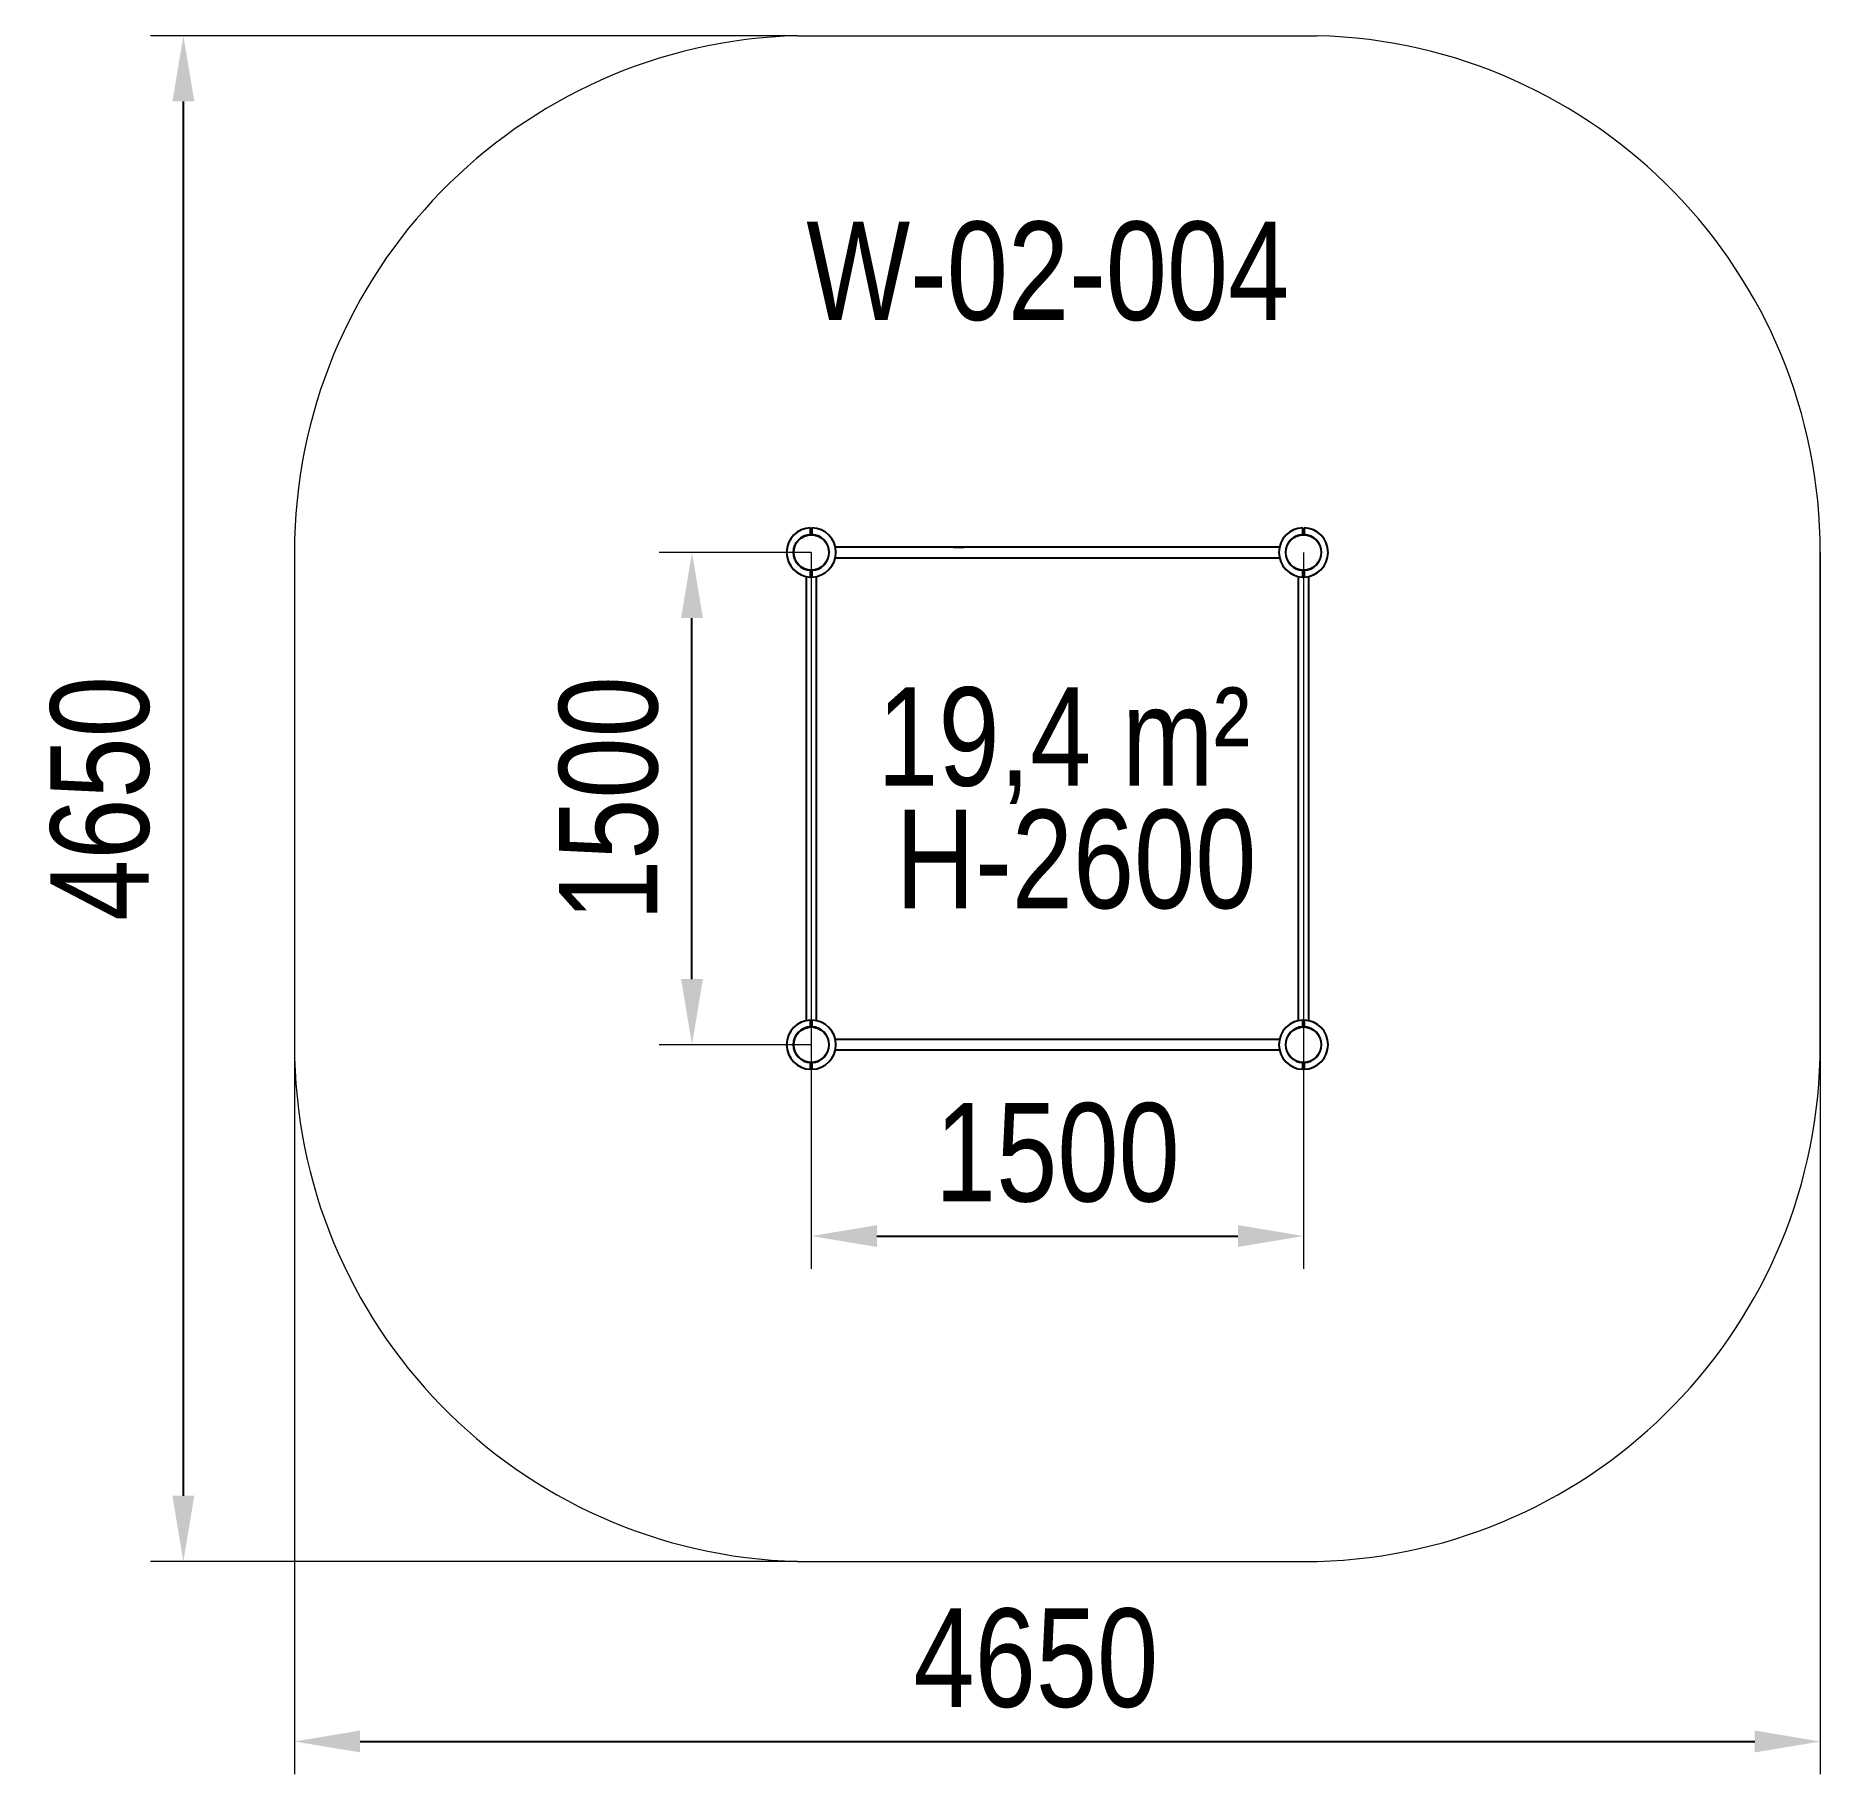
# Model space of a CAD drawing. Header units: millimetres. Extents: x -2462 to 2977, y -2812 to 2485.
import ezdxf

# ---------------------------------------------------------------- set-up
doc = ezdxf.new("R2010")
doc.units = ezdxf.units.MM
for name, color, linetype in [('DIKOM_АРТИКУЛ', 7, 'Continuous'), ('DIKOM_ЗОНА', 80, 'Continuous'), ('DIKOM_ОБЪЕКТ', 7, 'Continuous'), ('DIKOM_РАЗМЕР_ЗОНА', 7, 'Continuous'), ('DIKOM_РАЗМЕР_ОБЪЕКТА', 7, 'Continuous')]:
    doc.layers.add(name, color=color, linetype=linetype)
doc.styles.add('style1', font='arial.ttf', dxfattribs={"width": 0.8})
doc.dimstyles.new('1-50', dxfattribs={"dimtxt": 300, "dimasz": 200, "dimexe": 100, "dimexo": 0, "dimgap": 100, "dimtad": 1, "dimdec": 0, "dimtxsty": 'style1', "dimcen": 0, "dimclrd": 7, "dimclre": 7, "dimadec": 1, "dimazin": 2, "dimtfac": 1, "dimtdec": 0, "dimtmove": 0, "dimatfit": 3, "dimfxl": 0, "dimlwd": 25, "dimlwe": 18, "dimarcsym": 0})

# ---------------------------------------------------------------- blocks, each defined once
blk = doc.blocks.new('*D0')
at = {"layer": 'Defpoints', "color": 0, "transparency": 16777216}
for p in [(-98.2, 910.7), (1401.8, 910.7), (1401.8, -1172.3)]:
    blk.add_point(p, dxfattribs=at)
at = {"layer": 'DIKOM_РАЗМЕР_ОБЪЕКТА', "color": 7, "lineweight": 18, "transparency": 16777216}
for p, q in [((-98.2, 910.7), (-98.2, -1272.3)), ((1401.8, 910.7), (1401.8, -1272.3))]:
    blk.add_line(p, q, dxfattribs=at)
at = {"layer": 'DIKOM_РАЗМЕР_ОБЪЕКТА', "color": 7, "lineweight": 25, "transparency": 16777216}
blk.add_line((101.8, -1172.3), (1201.8, -1172.3), dxfattribs=at)
at = {"layer": 'DIKOM_РАЗМЕР_ОБЪЕКТА', "color": 7, "transparency": 16777216}
for points in [[(101.8, -1138.9), (101.8, -1205.6), (-98.2, -1172.3)], [(1201.8, -1138.9), (1201.8, -1205.6), (1401.8, -1172.3)]]:
    blk.add_solid(points, dxfattribs=at)
at = {"layer": 'DIKOM_РАЗМЕР_ОБЪЕКТА', "color": 0, "transparency": 16777216, "insert": (651.8, -919.1), "char_height": 300, "attachment_point": 5, "style": 'style1'}
blk.add_mtext('1500', dxfattribs=at)
blk = doc.blocks.new('*D1')
at = {"layer": 'Defpoints', "color": 0, "transparency": 16777216}
for p in [(-461.7, 910.7), (-98.2, 910.7), (-98.2, -589.3)]:
    blk.add_point(p, dxfattribs=at)
at = {"layer": 'DIKOM_РАЗМЕР_ОБЪЕКТА', "color": 7, "lineweight": 18, "transparency": 16777216}
for p, q in [((-98.2, 910.7), (-561.7, 910.7)), ((-98.2, -589.3), (-561.7, -589.3))]:
    blk.add_line(p, q, dxfattribs=at)
at = {"layer": 'DIKOM_РАЗМЕР_ОБЪЕКТА', "color": 7, "lineweight": 25, "transparency": 16777216}
blk.add_line((-461.7, -389.3), (-461.7, 710.7), dxfattribs=at)
at = {"layer": 'DIKOM_РАЗМЕР_ОБЪЕКТА', "color": 7, "transparency": 16777216}
for points in [[(-495, 710.7), (-428.3, 710.7), (-461.7, 910.7)], [(-495, -389.3), (-428.3, -389.3), (-461.7, -589.3)]]:
    blk.add_solid(points, dxfattribs=at)
at = {"layer": 'DIKOM_РАЗМЕР_ОБЪЕКТА', "color": 0, "transparency": 16777216, "insert": (-714.8, 160.7), "char_height": 300, "attachment_point": 5, "rotation": 90, "style": 'style1'}
blk.add_mtext('1500', dxfattribs=at)
blk = doc.blocks.new('*D2')
at = {"layer": 'Defpoints', "color": 0, "transparency": 16777216}
for p in [(-1673.2, 910.7), (2976.8, 910.7), (2976.8, -2712.3)]:
    blk.add_point(p, dxfattribs=at)
at = {"layer": 'DIKOM_РАЗМЕР_ЗОНА', "color": 7, "lineweight": 18, "transparency": 16777216}
for p, q in [((-1673.2, 910.7), (-1673.2, -2812.3)), ((2976.8, 910.7), (2976.8, -2812.3))]:
    blk.add_line(p, q, dxfattribs=at)
at = {"layer": 'DIKOM_РАЗМЕР_ЗОНА', "color": 7, "lineweight": 25, "transparency": 16777216}
blk.add_line((-1473.2, -2712.3), (2776.8, -2712.3), dxfattribs=at)
at = {"layer": 'DIKOM_РАЗМЕР_ЗОНА', "color": 7, "transparency": 16777216}
for points in [[(-1473.2, -2678.9), (-1473.2, -2745.6), (-1673.2, -2712.3)], [(2776.8, -2678.9), (2776.8, -2745.6), (2976.8, -2712.3)]]:
    blk.add_solid(points, dxfattribs=at)
at = {"layer": 'DIKOM_РАЗМЕР_ЗОНА', "color": 0, "transparency": 16777216, "insert": (586.3, -2459.1), "char_height": 300, "attachment_point": 5, "style": 'style1'}
blk.add_mtext('4650', dxfattribs=at)
blk = doc.blocks.new('*D3')
at = {"layer": 'Defpoints', "color": 0, "transparency": 16777216}
for p in [(-2011.7, 2485.1), (-140.2, 2485.1), (-140.2, -2163.8)]:
    blk.add_point(p, dxfattribs=at)
at = {"layer": 'DIKOM_РАЗМЕР_ЗОНА', "color": 7, "lineweight": 18, "transparency": 16777216}
for p, q in [((-140.2, 2485.1), (-2111.7, 2485.1)), ((-140.2, -2163.8), (-2111.7, -2163.8))]:
    blk.add_line(p, q, dxfattribs=at)
at = {"layer": 'DIKOM_РАЗМЕР_ЗОНА', "color": 7, "lineweight": 25, "transparency": 16777216}
blk.add_line((-2011.7, -1963.8), (-2011.7, 2285.1), dxfattribs=at)
at = {"layer": 'DIKOM_РАЗМЕР_ЗОНА', "color": 7, "transparency": 16777216}
for points in [[(-2045, 2285.1), (-1978.3, 2285.1), (-2011.7, 2485.1)], [(-2045, -1963.8), (-1978.3, -1963.8), (-2011.7, -2163.8)]]:
    blk.add_solid(points, dxfattribs=at)
at = {"layer": 'DIKOM_РАЗМЕР_ЗОНА', "color": 0, "transparency": 16777216, "insert": (-2264.8, 161), "char_height": 300, "attachment_point": 5, "rotation": 90, "style": 'style1'}
blk.add_mtext('4650', dxfattribs=at)

msp = doc.modelspace()

# ---------------------------------------------------------------- linework, layer by layer
at = {"layer": 'DIKOM_ЗОНА', "color": 3, "lineweight": 15}
for p, q in [((-140.2, 2485.1), (1443.8, 2485.1)), ((-1673.2, 910.7), (-1673.2, -589.3)), ((2976.8, -589.3), (2976.8, 910.7)), ((-140.2, -2163.8), (1443.8, -2163.8))]:
    msp.add_line(p, q, dxfattribs=at)
for centre, start, end in [((-98.2, 910.7), 91.5281, 180), ((1401.8, 910.7), 0, 88.4719), ((-98.2, -589.3), 180, 268.4719), ((1401.8, -589.3), 271.5281, 0)]:
    msp.add_arc(centre, 1575, start, end, dxfattribs=at)
at = {"layer": 'DIKOM_ОБЪЕКТ'}
for p, q in [((-100.2, 985.7), (-100.2, 965.1)), ((-100.2, 965.1), (-100.2, 985.7)), ((-100.2, 985.7), (-100.2, 965.1)), ((-96.2, 985.7), (-96.2, 965.1)), ((-96.2, 965.1), (-96.2, 985.7)), ((-96.2, 985.7), (-96.2, 965.1)), ((1399.8, 985.7), (1399.8, 965.1)), ((1399.8, 965.1), (1399.8, 985.7)), ((1399.8, 985.7), (1399.8, 965.1)), ((1403.8, 985.7), (1403.8, 965.1)), ((1403.8, 965.1), (1403.8, 985.7)), ((1403.8, 985.7), (1403.8, 965.1)), ((1328.5, 926.7), (-24.9, 926.7)), ((335.8, 926.7), (367.8, 926.7)), ((967.8, 926.7), (935.8, 926.7)), ((-24.9, 894.7), (1328.5, 894.7)), ((-114.2, 837.4), (-114.2, -516.1)), ((-100.2, 856.2), (-100.2, 835.7)), ((-100.2, 835.7), (-100.2, 856.2)), ((-100.2, 856.2), (-100.2, 835.7)), ((-96.2, 856.2), (-96.2, 835.7)), ((-96.2, 835.7), (-96.2, 856.2)), ((-96.2, 856.2), (-96.2, 835.7)), ((-82.2, -516.1), (-82.2, 837.4)), ((1385.8, 837.4), (1385.8, -516.1)), ((1399.8, 856.2), (1399.8, 835.7)), ((1399.8, 835.7), (1399.8, 856.2)), ((1399.8, 856.2), (1399.8, 835.7)), ((1403.8, 856.2), (1403.8, 835.7)), ((1403.8, 835.7), (1403.8, 856.2)), ((1403.8, 856.2), (1403.8, 835.7)), ((1417.8, -516.1), (1417.8, 837.4)), ((-100.2, -514.3), (-100.2, -534.9)), ((-100.2, -534.9), (-100.2, -514.3)), ((-100.2, -514.3), (-100.2, -534.9)), ((-96.2, -514.3), (-96.2, -534.9)), ((-96.2, -534.9), (-96.2, -514.3)), ((-96.2, -514.3), (-96.2, -534.9)), ((1399.8, -514.3), (1399.8, -534.9)), ((1399.8, -534.9), (1399.8, -514.3)), ((1399.8, -514.3), (1399.8, -534.9)), ((1403.8, -514.3), (1403.8, -534.9)), ((1403.8, -534.9), (1403.8, -514.3)), ((1403.8, -514.3), (1403.8, -534.9)), ((1328.5, -573.3), (-24.9, -573.3)), ((-100.2, -643.8), (-100.2, -664.3)), ((-100.2, -664.3), (-100.2, -643.8)), ((-100.2, -643.8), (-100.2, -664.3)), ((-96.2, -643.8), (-96.2, -664.3)), ((-96.2, -664.3), (-96.2, -643.8)), ((-96.2, -643.8), (-96.2, -664.3)), ((-24.9, -605.3), (1328.5, -605.3)), ((1399.8, -643.8), (1399.8, -664.3)), ((1399.8, -664.3), (1399.8, -643.8)), ((1399.8, -643.8), (1399.8, -664.3)), ((1403.8, -643.8), (1403.8, -664.3)), ((1403.8, -664.3), (1403.8, -643.8)), ((1403.8, -643.8), (1403.8, -664.3))]:
    msp.add_line(p, q, dxfattribs=at)
for centre in [(-98.2, 910.7), (1401.8, 910.7), (-98.2, -589.3), (1401.8, -589.3)]:
    msp.add_circle(centre, 54, dxfattribs=at)
for centre, radius, start, end in [((-98.2, 910.7), 75, 91.5281, 268.4719), ((-98.2, 910.7), 75, 91.5281, 268.4719), ((-98.2, 910.7), 75, 91.5281, 268.4719), ((-98.2, 910.7), 75, 271.5281, 88.4719), ((-98.2, 910.7), 75, 271.5281, 88.4719), ((-98.2, 910.7), 75, 271.5281, 88.4719), ((1401.8, 910.7), 75, 91.5281, 268.4719), ((1401.8, 910.7), 75, 91.5281, 268.4719), ((1401.8, 910.7), 75, 91.5281, 268.4719), ((1401.8, 910.7), 75, 271.5281, 88.4719), ((1401.8, 910.7), 75, 271.5281, 88.4719), ((1401.8, 910.7), 75, 271.5281, 88.4719), ((-98.2, 910.7), 54.5, 92.1031, 267.8969), ((-98.2, 910.7), 54.5, 92.1031, 267.8969), ((-98.2, 910.7), 54.5, 92.1031, 267.8969), ((-98.2, 910.7), 54.5, 272.1031, 87.8969), ((-98.2, 910.7), 54.5, 272.1031, 87.8969), ((-98.2, 910.7), 54.5, 272.1031, 87.8969), ((1401.8, 910.7), 54.5, 92.1031, 267.8969), ((1401.8, 910.7), 54.5, 92.1031, 267.8969), ((1401.8, 910.7), 54.5, 92.1031, 267.8969), ((1401.8, 910.7), 54.5, 272.1031, 87.8969), ((1401.8, 910.7), 54.5, 272.1031, 87.8969), ((1401.8, 910.7), 54.5, 272.1031, 87.8969), ((-98.2, -589.3), 75, 91.5281, 268.4719), ((-98.2, -589.3), 75, 91.5281, 268.4719), ((-98.2, -589.3), 75, 91.5281, 268.4719), ((-98.2, -589.3), 54.5, 92.1031, 267.8969), ((-98.2, -589.3), 54.5, 92.1031, 267.8969), ((-98.2, -589.3), 54.5, 92.1031, 267.8969), ((-98.2, -589.3), 75, 271.5281, 88.4719), ((-98.2, -589.3), 75, 271.5281, 88.4719), ((-98.2, -589.3), 75, 271.5281, 88.4719), ((-98.2, -589.3), 54.5, 272.1031, 87.8969), ((-98.2, -589.3), 54.5, 272.1031, 87.8969), ((-98.2, -589.3), 54.5, 272.1031, 87.8969), ((1401.8, -589.3), 75, 91.5281, 268.4719), ((1401.8, -589.3), 75, 91.5281, 268.4719), ((1401.8, -589.3), 75, 91.5281, 268.4719), ((1401.8, -589.3), 54.5, 92.1031, 267.8969), ((1401.8, -589.3), 54.5, 92.1031, 267.8969), ((1401.8, -589.3), 54.5, 92.1031, 267.8969), ((1401.8, -589.3), 75, 271.5281, 88.4719), ((1401.8, -589.3), 75, 271.5281, 88.4719), ((1401.8, -589.3), 75, 271.5281, 88.4719), ((1401.8, -589.3), 54.5, 272.1031, 87.8969), ((1401.8, -589.3), 54.5, 272.1031, 87.8969), ((1401.8, -589.3), 54.5, 272.1031, 87.8969)]:
    msp.add_arc(centre, radius, start, end, dxfattribs=at)

# ---------------------------------------------------------------- texts
at = {"layer": 'DIKOM_АРТИКУЛ', "color": 7, "linetype": 'Continuous', "lineweight": 15, "insert": (-113.3, 1918.8), "char_height": 300, "attachment_point": 1, "style": 'style1'}
msp.add_mtext_dynamic_manual_height_columns('W-02-004', width=2314.7, gutter_width=20, heights=[0], dxfattribs=at)
at = {"layer": 'DIKOM_РАЗМЕР_ОБЪЕКТА', "insert": (102.9, 499.7), "char_height": 300, "width": 2314.7, "attachment_point": 1, "style": 'style1'}
msp.add_mtext('19,4 m²', dxfattribs=at)
at = {"layer": 'DIKOM_РАЗМЕР_ОБЪЕКТА', "insert": (159, 126.5), "char_height": 300, "attachment_point": 1, "style": 'style1'}
msp.add_mtext_dynamic_manual_height_columns('H-2600', width=2314.7, gutter_width=20, heights=[0], dxfattribs=at)

# ---------------------------------------------------------------- dimensions: what is measured, and where the dimension line sits
at = {"layer": 'DIKOM_РАЗМЕР_ЗОНА'}
dim = msp.add_linear_dim(base=(-2011.7, 2485.1), p1=(-140.2, -2163.8), p2=(-140.2, 2485.1), angle=90, text='4650', dimstyle='1-50', dxfattribs=at)
dim.commit()
dim.dimension.update_dxf_attribs({"geometry": '*D3', "text_midpoint": (-2011.7, 161), "dimtype": 160})
dim = msp.add_linear_dim(base=(2976.8, -2712.3), p1=(-1673.2, 910.7), p2=(2976.8, 910.7), dimstyle='1-50', dxfattribs=at)
dim.commit()
dim.dimension.update_dxf_attribs({"geometry": '*D2', "text_midpoint": (586.3, -2712.3), "dimtype": 160})
at = {"layer": 'DIKOM_РАЗМЕР_ОБЪЕКТА'}
dim = msp.add_linear_dim(base=(-461.7, 910.7), p1=(-98.2, -589.3), p2=(-98.2, 910.7), angle=90, dimstyle='1-50', dxfattribs=at)
dim.commit()
dim.dimension.update_dxf_attribs({"geometry": '*D1', "text_midpoint": (-461.7, 160.7), "dimtype": 160})
dim = msp.add_linear_dim(base=(1401.8, -1172.3), p1=(-98.2, 910.7), p2=(1401.8, 910.7), dimstyle='1-50', dxfattribs=at)
dim.commit()
dim.dimension.update_dxf_attribs({"geometry": '*D0', "text_midpoint": (651.8, -1172.3), "dimtype": 160})

doc.saveas('drawing.dxf')
